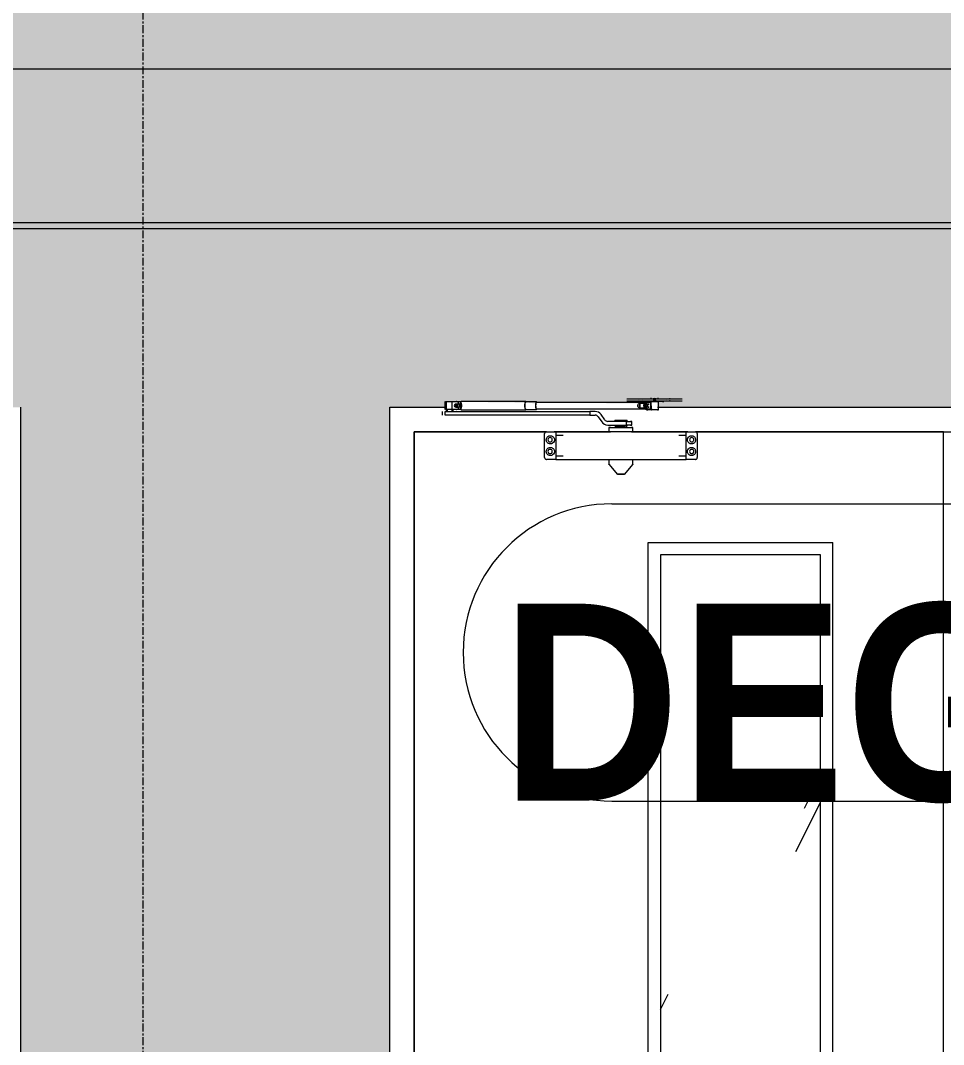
# Model space of a CAD drawing. Header units: millimetres. Extents: x -134153 to 99383, y -5233 to 35400.
# Drawn here: x -80752 to -79252, y 3364 to 5028 of the extents above; entities that cross this region are included whole.
import ezdxf

# ---------------------------------------------------------------- set-up
doc = ezdxf.new("R2010")
doc.units = ezdxf.units.MM
doc.linetypes.add('Grid Line', pattern=[22.225, 12.7, -3.175, 3.175, -3.175])
for name, color, linetype, lineweight in [('A-DOOR', 31, 'Continuous', 9), ('A-DOOR-FRAM', 31, 'Continuous', 9), ('A-DOOR-IDEN', 31, 'Continuous', 9), ('A-WALL', 113, 'Continuous', 9), ('A-WALL-PATT-2', 111, 'Continuous', 5), ('I-WALL', 2, 'Continuous', 9), ('S-GRID-1', 1, 'Grid Line', 9)]:
    doc.layers.add(name, color=color, linetype=linetype, lineweight=lineweight)
doc.styles.add('Arial_B_2', font='arialbd_0.ttf', dxfattribs={"width": 0.9, "height": 320})

# ---------------------------------------------------------------- blocks, each defined once
blk = doc.blocks.new('FD_07 - DIG_01-1800x2200-CỬA ĐI 2 CÁNH 2-2150742-TKCS_MẶT ĐỨNG HƯỚNG BẮC')
at = {"layer": 'A-DOOR'}
h = blk.add_hatch(dxfattribs=at)
h.set_pattern_fill('FP_1', color=256, style=0, pattern_type=2)
h.set_pattern_definition([(63.435, (-79954.8, 1311.3), (-0.002, 1625.6), [567.96, -3067]), (63.435, (-81580.4, 1311.3), (-0.002, 1625.6), [567.96, -3067]), (63.435, (-79176.65, 1625.35), (-0.002, 1625.6), [567.96, -3067]), (63.435, (-80802.25, 1625.35), (-0.002, 1625.6), [567.96, -3067]), (63.435, (-79294.4, 1514.5), (-0.002, 1625.6), [567.96, -3067]), (63.435, (-80920, 1514.5), (-0.002, 1625.6), [567.96, -3067]), (63.435, (-79414.5, 2149.4), (-0.002, 1625.6), [276.06, -3358.9]), (63.435, (-81040.1, 2149.4), (-0.002, 1625.6), [276.06, -3358.9]), (63.435, (-79493, 2051.15), (-0.002, 1625.6), [567.96, -3067]), (63.435, (-81118.6, 2051.15), (-0.002, 1625.6), [567.96, -3067]), (63.435, (-79479.15, 2121.7), (-0.002, 1625.6), [567.96, -3067]), (63.435, (-81104.76, 2121.7), (-0.002, 1625.6), [567.96, -3067]), (63.435, (-80135, 1812.2), (-0.002, 1625.6), [567.96, -3067]), (63.435, (-81760.6, 1812.2), (-0.002, 1625.6), [567.96, -3067]), (63.435, (-80121.15, 1895.35), (-0.002, 1625.6), [567.96, -3067]), (63.435, (-81746.75, 1895.35), (-0.002, 1625.6), [567.96, -3067]), (63.435, (-80117.4, 1955.3), (-0.002, 1625.6), [567.96, -3067]), (63.435, (-81743, 1955.3), (-0.002, 1625.6), [567.96, -3067])])
h.paths.add_polyline_path([(-79452.2, 2400), (-79452.2, 4160), (-79712.2, 4160), (-79712.2, 2400)])
for p, q in [((-79766.7, 4413.5), (-79766.3, 4413.5)), ((-79766.7, 4410.5), (-79766.3, 4410.5)), ((-79766.3, 4413.5), (-79747.1, 4413.5)), ((-79766.3, 4410.5), (-79747.1, 4410.5)), ((-79747.1, 4413.5), (-79746.8, 4413.5)), ((-79747.1, 4410.5), (-79746.8, 4410.5)), ((-79746.7, 4413.5), (-79741.5, 4413.5)), ((-79746.7, 4410.5), (-79741.5, 4410.5)), ((-79741.5, 4413.5), (-79740.4, 4413.5)), ((-79741.5, 4410.5), (-79740.4, 4410.5)), ((-79740.4, 4413.5), (-79723.9, 4413.5)), ((-79740.4, 4410.5), (-79723.9, 4410.5)), ((-79727.7, 4415.3), (-79727.7, 4413.5)), ((-79726.7, 4410.5), (-79726.7, 4409.5)), ((-79721.7, 4413.5), (-79724.2, 4413.5)), ((-79724.2, 4413.5), (-79721.7, 4413.5)), ((-79721.7, 4410.5), (-79724.2, 4410.5)), ((-79724.2, 4410.5), (-79721.7, 4410.5)), ((-79721.7, 4410.5), (-79724.2, 4410.5)), ((-79724.2, 4410.5), (-79721.7, 4410.5)), ((-79723.9, 4413.5), (-79719.6, 4413.5)), ((-79723.9, 4413.5), (-79719.6, 4413.5)), ((-79719.6, 4412.5), (-79723.9, 4412.5)), ((-79723.9, 4410.5), (-79719.6, 4410.5)), ((-79723.9, 4410.5), (-79719.6, 4410.5)), ((-79721.7, 4413.5), (-79723.3, 4413.5)), ((-79723.3, 4413.5), (-79721.7, 4413.5)), ((-79721.7, 4415.3), (-79721.7, 4415.3)), ((-79721.7, 4415.3), (-79721.7, 4415.3)), ((-79721.7, 4413.5), (-79719.2, 4413.5)), ((-79719.2, 4413.5), (-79721.7, 4413.5)), ((-79721.7, 4413.5), (-79720.2, 4413.5)), ((-79720.2, 4413.5), (-79721.7, 4413.5)), ((-79721.7, 4410.5), (-79719.2, 4410.5)), ((-79719.2, 4410.5), (-79721.7, 4410.5)), ((-79721.7, 4410.5), (-79719.2, 4410.5)), ((-79719.2, 4410.5), (-79721.7, 4410.5)), ((-79719.6, 4413.5), (-79703.1, 4413.5)), ((-79719.6, 4410.5), (-79703.1, 4410.5)), ((-79716.7, 4409.5), (-79716.7, 4410.5)), ((-79715.7, 4413.5), (-79715.7, 4415.3)), ((-79703.1, 4413.5), (-79702, 4413.5)), ((-79703.1, 4410.5), (-79702, 4410.5)), ((-79702, 4413.5), (-79696.8, 4413.5)), ((-79702, 4410.5), (-79696.8, 4410.5)), ((-79696.2, 4413.5), (-79697.3, 4413.5)), ((-79697.3, 4413.5), (-79696.2, 4413.5)), ((-79696.2, 4410.5), (-79697.3, 4410.5)), ((-79697.3, 4410.5), (-79696.2, 4410.5)), ((-79696.7, 4413.5), (-79696.4, 4413.5)), ((-79696.7, 4410.5), (-79696.4, 4410.5)), ((-79696.4, 4413.5), (-79677.2, 4413.5)), ((-79696.4, 4410.5), (-79677.2, 4410.5)), ((-79677.2, 4413.5), (-79676.7, 4413.5)), ((-79677.2, 4410.5), (-79676.7, 4410.5)), ((-80062.7, 4409), (-80062.7, 4396)), ((-80061.2, 4409), (-80050.6, 4409)), ((-80050.6, 4396), (-80061.2, 4396)), ((-80060.2, 4409), (-80060.2, 4393)), ((-80059, 4396), (-80059, 4393)), ((-80050.6, 4409), (-80043.5, 4409)), ((-80050.6, 4396), (-80050.6, 4409)), ((-80043.5, 4396), (-80050.6, 4396)), ((-80050.4, 4393), (-80050.4, 4396.2)), ((-80049.2, 4393), (-80049.2, 4396)), ((-80043.5, 4409), (-80042.9, 4409)), ((-80043.5, 4409), (-80036.6, 4409)), ((-80042.9, 4396), (-80043.5, 4396)), ((-80036.6, 4396), (-80043.5, 4396)), ((-80036.6, 4396), (-80036.6, 4409)), ((-80036.6, 4408.6), (-80036.6, 4396.4)), ((-80036.6, 4396.4), (-80036.6, 4408.6)), ((-79931.1, 4409.5), (-80035.7, 4409.5)), ((-80035.7, 4395.5), (-79931.1, 4395.5)), ((-79913.7, 4408.5), (-79931.1, 4408.5)), ((-79931.1, 4396.5), (-79913.7, 4396.5)), ((-79727.3, 4407.5), (-79913.7, 4407.5)), ((-79913.7, 4397.5), (-79727.3, 4397.5)), ((-79745.8, 4406.5), (-79738.9, 4406.5)), ((-79745.8, 4406.5), (-79745.8, 4398.5)), ((-79738.9, 4398.5), (-79745.8, 4398.5)), ((-79738.9, 4406.5), (-79737.7, 4406.5)), ((-79737.7, 4398.5), (-79738.9, 4398.5)), ((-79737.7, 4406.5), (-79733, 4406.5)), ((-79733, 4398.5), (-79737.7, 4398.5)), ((-79736.1, 4406.5), (-79737.3, 4406.5)), ((-79737.3, 4398.5), (-79736.1, 4398.5)), ((-79736.7, 4409.5), (-79734.7, 4409.5)), ((-79734.7, 4409.5), (-79736.7, 4409.5)), ((-79733, 4406.5), (-79736.1, 4406.5)), ((-79736.1, 4398.5), (-79733, 4398.5)), ((-79732.7, 4409.5), (-79734.7, 4409.5)), ((-79732.7, 4409.5), (-79727, 4409.5)), ((-79727, 4395.5), (-79732.7, 4395.5)), ((-79731.3, 4403.9), (-79731.3, 4405.8)), ((-79731.3, 4399.2), (-79731.3, 4401)), ((-79728.2, 4409.5), (-79728.2, 4395.5)), ((-79727.2, 4395.5), (-79726.5, 4395.5)), ((-79727, 4409.5), (-79715.5, 4409.5)), ((-79727, 4395.5), (-79727, 4409.5)), ((-79715.5, 4395.5), (-79727, 4395.5)), ((-79726.5, 4395.5), (-79726.5, 4402.4)), ((-79708.7, 4409.5), (-79717, 4409.5)), ((-79716.9, 4395.5), (-79715.2, 4395.5)), ((-79716.8, 4409.5), (-79716.7, 4409.5)), ((-79715.5, 4409.5), (-79716.5, 4409.5)), ((-79715.2, 4395.5), (-79715.5, 4395.5)), ((-79715.2, 4395.5), (-79715.2, 4409.5)), ((-79708.7, 4409.5), (-79706.7, 4409.5)), ((-79706.7, 4409.5), (-79708.7, 4409.5)), ((-80066.7, 4393), (-80066.7, 4387)), ((-80062.2, 4393), (-80062.2, 4393)), ((-80062.2, 4393), (-79826.7, 4393)), ((-80062.2, 4387), (-80062.2, 4393)), ((-79826.7, 4387), (-80062.2, 4387)), ((-80062.2, 4387), (-80062.2, 4387)), ((-79818.3, 4393), (-79826.7, 4393)), ((-79826.7, 4393), (-79826.7, 4387)), ((-79826.7, 4387), (-79818.3, 4387)), ((-79818.3, 4393), (-79818.3, 4393)), ((-79813.4, 4384.4), (-79807.6, 4376.1)), ((-79802.7, 4379.6), (-79808.5, 4387.9)), ((-79767.4, 4377), (-79797.8, 4377)), ((-79786.4, 4379), (-79783.7, 4379)), ((-79786.4, 4379), (-79786.4, 4377)), ((-79783.7, 4379), (-79773.7, 4379)), ((-79783.7, 4377), (-79783.7, 4379)), ((-79773.7, 4379), (-79766.3, 4379)), ((-79773.7, 4377), (-79773.7, 4379)), ((-79767.4, 4371), (-79767.4, 4377)), ((-79767.4, 4377), (-79758.9, 4377)), ((-79766.3, 4377), (-79766.3, 4379)), ((-79758.9, 4377), (-79761.1, 4377)), ((-79758.9, 4371), (-79758.9, 4377)), ((-79797.8, 4371), (-79767.4, 4371)), ((-79795.9, 4367), (-79795.9, 4360)), ((-79795.3, 4367), (-79795.9, 4367)), ((-79795.9, 4367), (-79757.5, 4367)), ((-79793.3, 4367), (-79795.3, 4367)), ((-79786.4, 4371), (-79786.4, 4369)), ((-79785.1, 4369), (-79786.4, 4369)), ((-79785.4, 4369), (-79785.4, 4367)), ((-79785.1, 4369), (-79785.4, 4369)), ((-79785.4, 4369), (-79785.1, 4369)), ((-79778.7, 4369), (-79785.1, 4369)), ((-79785.1, 4369), (-79782.7, 4369)), ((-79783.7, 4369), (-79785.1, 4369)), ((-79783.7, 4369), (-79783.7, 4371)), ((-79778.7, 4369), (-79783.7, 4369)), ((-79782.7, 4369), (-79774, 4369)), ((-79770, 4369), (-79778.7, 4369)), ((-79773.7, 4369), (-79778.7, 4369)), ((-79774, 4369), (-79770, 4369)), ((-79773.7, 4369), (-79773.7, 4371)), ((-79770, 4369), (-79773.7, 4369)), ((-79766.3, 4369), (-79770, 4369)), ((-79767.7, 4369), (-79768.6, 4369)), ((-79768.6, 4369), (-79767.7, 4369)), ((-79767.7, 4369), (-79767.4, 4369)), ((-79767.4, 4369), (-79767.7, 4369)), ((-79758.9, 4371), (-79767.4, 4371)), ((-79767.4, 4367), (-79767.4, 4369)), ((-79766.3, 4369), (-79766.3, 4371)), ((-79761.1, 4371), (-79758.9, 4371)), ((-79756.8, 4367), (-79759.4, 4367)), ((-79757.5, 4367), (-79756.8, 4367)), ((-79756.8, 4360), (-79756.8, 4367)), ((-80112.2, 4360), (-80112.2, 2200)), ((-79897.4, 4360), (-80112.2, 4360)), ((-79900.4, 4318), (-79900.4, 4357)), ((-79897.4, 4360), (-79885.1, 4360)), ((-79793.3, 4360), (-79885.1, 4360)), ((-79885.1, 4360), (-79883.2, 4360)), ((-79882.7, 4360), (-79882.4, 4360)), ((-79670.4, 4360), (-79882.4, 4360)), ((-79882.4, 4360), (-79882.4, 4359.7)), ((-79882.4, 4359.7), (-79882.4, 4351.1)), ((-79870.4, 4354), (-79882.4, 4354)), ((-79882.4, 4351.1), (-79882.4, 4349.3)), ((-79882.4, 4349.3), (-79882.4, 4325.7)), ((-79757.5, 4360), (-79795.9, 4360)), ((-79795.9, 4360), (-79795.3, 4360)), ((-79795.3, 4360), (-79793.3, 4360)), ((-79667.6, 4360), (-79759.4, 4360)), ((-79759.4, 4360), (-79756.8, 4360)), ((-79756.8, 4360), (-79757.5, 4360)), ((-79670.4, 4354), (-79682.4, 4354)), ((-79670.4, 4360), (-79670, 4360)), ((-79670.4, 4359.7), (-79670.4, 4360)), ((-79670.4, 4351.1), (-79670.4, 4359.7)), ((-79670.4, 4349.3), (-79670.4, 4351.1)), ((-79670.4, 4325.7), (-79670.4, 4349.3)), ((-79669.6, 4360), (-79667.6, 4360)), ((-79667.6, 4360), (-79655.4, 4360)), ((-79252.2, 4360), (-79655.4, 4360)), ((-79652.4, 4357), (-79652.4, 4318)), ((-79252.2, 2200), (-79252.2, 4360)), ((-79885.1, 4315), (-79897.4, 4315)), ((-79883.2, 4315), (-79885.1, 4315)), ((-79882.4, 4315), (-79882.7, 4315)), ((-79882.4, 4325.7), (-79882.4, 4323.9)), ((-79882.4, 4323.9), (-79882.4, 4315.3)), ((-79882.4, 4321), (-79870.4, 4321)), ((-79882.4, 4315.3), (-79882.4, 4315)), ((-79882.4, 4315), (-79670.4, 4315)), ((-79795.9, 4315), (-79795.9, 4307.4)), ((-79795.2, 4315), (-79776.4, 4315)), ((-79776.4, 4315), (-79757.5, 4315)), ((-79756.9, 4307.4), (-79756.9, 4315)), ((-79682.4, 4321), (-79670.4, 4321)), ((-79670.4, 4323.9), (-79670.4, 4325.7)), ((-79670.4, 4315.3), (-79670.4, 4323.9)), ((-79670.4, 4315), (-79670.4, 4315.3)), ((-79670, 4315), (-79670.4, 4315)), ((-79667.6, 4315), (-79669.6, 4315)), ((-79655.4, 4315), (-79667.6, 4315)), ((-79795.6, 4306.7), (-79782.6, 4291.3)), ((-79770.1, 4291.3), (-79757.1, 4306.7)), ((-79776.4, 4291), (-79776.4, 4291)), ((-79776.4, 4291), (-79776.4, 4291)), ((-79732.2, 2380), (-79732.2, 4180)), ((-79732.2, 4180), (-79432.2, 4180)), ((-79432.2, 2380), (-79432.2, 4180)), ((-79712.2, 4160), (-79712.2, 2400)), ((-79452.2, 4160), (-79712.2, 4160)), ((-79452.2, 2400), (-79452.2, 4160))]:
    blk.add_line(p, q, dxfattribs=at)
at = {"layer": 'A-DOOR', "flags": 128}
for points in [[(-79749.1, 4402.5), (-79749, 4403.3), (-79748.7, 4404), (-79748.2, 4404.7), (-79747.6, 4405.4), (-79746.8, 4406), (-79745.8, 4406.5)], [(-79745.8, 4398.5), (-79746.8, 4399), (-79747.6, 4399.6), (-79748.2, 4400.3), (-79748.7, 4401), (-79749, 4401.7), (-79749.1, 4402.5)], [(-79745.9, 4404.7), (-79746.2, 4404), (-79746.4, 4403.3), (-79746.5, 4402.5)], [(-79746.5, 4402.5), (-79746.4, 4401.7), (-79746.2, 4401), (-79745.9, 4400.3)], [(-79897.4, 4360), (-79898, 4359.9), (-79898.7, 4359.7), (-79899.2, 4359.3), (-79899.7, 4358.9), (-79900.1, 4358.3), (-79900.3, 4357.7), (-79900.4, 4357)], [(-79652.4, 4357), (-79652.4, 4357.7), (-79652.7, 4358.3), (-79653, 4358.9), (-79653.5, 4359.3), (-79654.1, 4359.7), (-79654.7, 4359.9), (-79655.4, 4360)], [(-79900.4, 4318), (-79900.3, 4317.3), (-79900.1, 4316.7), (-79899.7, 4316.1), (-79899.2, 4315.7), (-79898.7, 4315.3), (-79898, 4315.1), (-79897.4, 4315)], [(-79655.4, 4315), (-79654.7, 4315.1), (-79654.1, 4315.3), (-79653.5, 4315.7), (-79653, 4316.1), (-79652.7, 4316.7), (-79652.4, 4317.3), (-79652.4, 4318)], [(-79795.6, 4306.7), (-79795.6, 4306.7), (-79795.7, 4306.8), (-79795.7, 4306.8), (-79795.7, 4306.8), (-79795.7, 4306.9), (-79795.8, 4306.9), (-79795.8, 4307), (-79795.8, 4307), (-79795.8, 4307), (-79795.8, 4307.1), (-79795.8, 4307.1), (-79795.8, 4307.2), (-79795.9, 4307.2), (-79795.9, 4307.3), (-79795.9, 4307.3), (-79795.9, 4307.3), (-79795.9, 4307.4), (-79795.9, 4307.4)], [(-79756.9, 4307.4), (-79756.9, 4307.4), (-79756.9, 4307.3), (-79756.9, 4307.3), (-79756.9, 4307.2), (-79756.9, 4307.2), (-79756.9, 4307.1), (-79756.9, 4307.1), (-79756.9, 4307.1), (-79756.9, 4307), (-79757, 4307), (-79757, 4306.9), (-79757, 4306.9), (-79757, 4306.9), (-79757, 4306.8), (-79757.1, 4306.8), (-79757.1, 4306.7), (-79757.1, 4306.7), (-79757.1, 4306.7)], [(-79781.9, 4291), (-79782, 4291), (-79782, 4291), (-79782.1, 4291), (-79782.1, 4291), (-79782.1, 4291), (-79782.2, 4291), (-79782.2, 4291), (-79782.2, 4291), (-79782.3, 4291.1), (-79782.3, 4291.1), (-79782.3, 4291.1), (-79782.4, 4291.1), (-79782.4, 4291.1), (-79782.4, 4291.1), (-79782.5, 4291.2), (-79782.5, 4291.2), (-79782.5, 4291.2), (-79782.5, 4291.2), (-79782.6, 4291.3), (-79782.6, 4291.3), (-79782.6, 4291.3), (-79782.6, 4291.3)], [(-79776.4, 4291), (-79776.6, 4291), (-79776.8, 4291), (-79777, 4291), (-79777.3, 4291), (-79777.5, 4291), (-79777.7, 4291), (-79777.9, 4291), (-79778.1, 4291), (-79778.3, 4291), (-79778.5, 4291), (-79778.7, 4291), (-79778.9, 4291), (-79779.1, 4291), (-79779.3, 4291), (-79779.5, 4291), (-79779.7, 4291), (-79779.9, 4291), (-79780, 4291), (-79780.2, 4291), (-79780.4, 4291), (-79780.5, 4291), (-79780.7, 4291), (-79780.8, 4291), (-79780.9, 4291), (-79781.1, 4291), (-79781.2, 4291), (-79781.3, 4291), (-79781.4, 4291), (-79781.5, 4291), (-79781.6, 4291), (-79781.6, 4291), (-79781.7, 4291), (-79781.8, 4291), (-79781.8, 4291), (-79781.9, 4291), (-79781.9, 4291), (-79781.9, 4291), (-79781.9, 4291), (-79781.9, 4291)], [(-79781.9, 4291), (-79781.9, 4291), (-79781.9, 4291), (-79781.9, 4291), (-79781.9, 4291), (-79781.8, 4291), (-79781.8, 4291), (-79781.7, 4291), (-79781.7, 4291), (-79781.6, 4291), (-79781.5, 4291), (-79781.4, 4291), (-79781.3, 4291), (-79781.2, 4291), (-79781.1, 4291), (-79781, 4291), (-79780.8, 4291), (-79780.7, 4291), (-79780.6, 4291), (-79780.4, 4291), (-79780.3, 4291), (-79780.1, 4291), (-79779.9, 4291), (-79779.7, 4291), (-79779.6, 4291), (-79779.4, 4291), (-79779.2, 4291), (-79779, 4291), (-79778.8, 4291), (-79778.6, 4291), (-79778.4, 4291), (-79778.2, 4291), (-79778, 4291), (-79777.8, 4291), (-79777.5, 4291), (-79777.3, 4291), (-79777.1, 4291), (-79776.9, 4291), (-79776.7, 4291), (-79776.4, 4291), (-79776.4, 4291)], [(-79776.4, 4291), (-79776.1, 4291), (-79775.9, 4291), (-79775.7, 4291), (-79775.5, 4291), (-79775.3, 4291), (-79775, 4291), (-79774.8, 4291), (-79774.6, 4291), (-79774.4, 4291), (-79774.2, 4291), (-79774, 4291), (-79773.8, 4291), (-79773.6, 4291), (-79773.4, 4291), (-79773.2, 4291), (-79773, 4291), (-79772.9, 4291), (-79772.7, 4291), (-79772.5, 4291), (-79772.4, 4291), (-79772.2, 4291), (-79772.1, 4291), (-79771.9, 4291), (-79771.8, 4291), (-79771.7, 4291), (-79771.6, 4291), (-79771.5, 4291), (-79771.4, 4291), (-79771.3, 4291), (-79771.2, 4291), (-79771.1, 4291), (-79771, 4291), (-79771, 4291), (-79770.9, 4291), (-79770.9, 4291), (-79770.8, 4291), (-79770.8, 4291), (-79770.8, 4291), (-79770.8, 4291)], [(-79770.8, 4291), (-79770.8, 4291), (-79770.8, 4291), (-79770.8, 4291), (-79770.9, 4291), (-79770.9, 4291), (-79771, 4291), (-79771, 4291), (-79771.1, 4291), (-79771.2, 4291), (-79771.2, 4291), (-79771.3, 4291), (-79771.4, 4291), (-79771.5, 4291), (-79771.6, 4291), (-79771.8, 4291), (-79771.9, 4291), (-79772, 4291), (-79772.2, 4291), (-79772.3, 4291), (-79772.5, 4291), (-79772.7, 4291), (-79772.8, 4291), (-79773, 4291), (-79773.2, 4291), (-79773.4, 4291), (-79773.5, 4291), (-79773.7, 4291), (-79773.9, 4291), (-79774.1, 4291), (-79774.4, 4291), (-79774.6, 4291), (-79774.8, 4291), (-79775, 4291), (-79775.2, 4291), (-79775.4, 4291), (-79775.6, 4291), (-79775.9, 4291), (-79776.1, 4291), (-79776.3, 4291), (-79776.4, 4291)], [(-79770.1, 4291.3), (-79770.1, 4291.3), (-79770.1, 4291.3), (-79770.2, 4291.2), (-79770.2, 4291.2), (-79770.2, 4291.2), (-79770.3, 4291.2), (-79770.3, 4291.2), (-79770.3, 4291.1), (-79770.4, 4291.1), (-79770.4, 4291.1), (-79770.4, 4291.1), (-79770.4, 4291.1), (-79770.5, 4291.1), (-79770.5, 4291), (-79770.6, 4291), (-79770.6, 4291), (-79770.6, 4291), (-79770.7, 4291), (-79770.7, 4291), (-79770.7, 4291), (-79770.8, 4291), (-79770.8, 4291)]]:
    blk.add_lwpolyline(points, dxfattribs=at)
at = {"layer": 'A-DOOR'}
for centre, start, end in [((-79891.4, 4347), 0, 180), ((-79891.4, 4347), 180, 0), ((-79661.4, 4347), 0, 180), ((-79661.4, 4347), 180, 0), ((-79891.4, 4328), 0, 180), ((-79891.4, 4328), 180, 0), ((-79661.4, 4328), 0, 180), ((-79661.4, 4328), 180, 0)]:
    blk.add_arc(centre, 3.5, start, end, dxfattribs=at)
for centre, major_axis, ratio, start_param, end_param in [((-80044.7, 4402.5), (0, 2.5), 0.965835, 4.712389, 7.853982), ((-80044.7, 4402.5), (0, 2.5), 0.965835, 1.570796, 4.712389), ((-80044.2, 4402.5), (0, 2.5), 0.965835, 0.523599, 1.570796), ((-80044.2, 4402.5), (0, 2.5), 0.965835, 1.570796, 2.617994), ((-80044.1, 4402.5), (0, 2.5), 0.965835, 0.523599, 1.570796), ((-80044.1, 4402.5), (0, 2.5), 0.965835, 1.570796, 2.617994), ((-80042.3, 4402.5), (0, 2.5), 0.965835, 5.497787, 7.853982), ((-80042.4, 4402.5), (0, 2.5), 0.965835, 5.497787, 7.853982), ((-80044.2, 4402.5), (0, 2.5), 0.965835, 4.712389, 6.544985), ((-80044.1, 4402.5), (0, 2.5), 0.965835, 4.712389, 6.544985), ((-80042.3, 4402.5), (0, 2.5), 0.965835, 1.570796, 3.926991), ((-80044.2, 4402.5), (0, 2.5), 0.965835, 2.879793, 4.712389), ((-80042.4, 4402.5), (0, 2.5), 0.965835, 1.570796, 3.926991), ((-80044.1, 4402.5), (0, 2.5), 0.965835, 2.879793, 4.712389), ((-80041.8, 4402.5), (0, 2.5), 0.965835, 0.523599, 1.570796), ((-80041.8, 4402.5), (0, 2.5), 0.965835, 1.570796, 2.617994), ((-80045.3, 4402.5), (0, 6.79), 0.965835, 4.712389, 5.992125), ((-80045.3, 4402.5), (0, 6.79), 0.965835, 3.432653, 4.712389), ((-80044.8, 4402.5), (0, 6.79), 0.965835, 4.712389, 5.992125), ((-80044.8, 4402.5), (0, 6.79), 0.965835, 3.432653, 4.712389), ((-80041.8, 4402.5), (0, 2.5), 0.965835, 5.759587, 6.544985), ((-80041.8, 4402.5), (0, 2.5), 0.965835, 2.879793, 3.665191), ((-80035.7, 4402.5), (0, 7), 0.259156, 0, 0.50718), ((-80035.7, 4402.5), (0, 7), 0.259156, 2.634413, 3.141593), ((-79931.1, 4402.5), (0, 7), 0.259156, 5.497787, 7.853982), ((-79931.1, 4402.5), (0, 7), 0.259156, 1.570796, 3.926991), ((-79931.1, 4402.5), (0, 6), 0.259156, 5.759587, 7.853982), ((-79931.1, 4402.5), (0, 6), 0.259156, 1.570796, 3.665191), ((-79913.7, 4402.5), (0, 6), 0.259156, 5.759587, 7.853982), ((-79913.7, 4402.5), (0, 6), 0.259156, 1.570796, 3.665191), ((-79913.7, 4402.5), (0, 5), 0.259156, 0, 1.570796), ((-79913.7, 4402.5), (0, 5), 0.259156, 1.570796, 3.141593), ((-79732.7, 4402.5), (0, 7), 0.965835, 0, 1.570796), ((-79732.7, 4402.5), (0, 7), 0.965835, 1.570796, 3.141593), ((-79732.1, 4402.5), (0, 7), 0.965835, 0.261799, 1.570796), ((-79732.1, 4402.5), (0, 7), 0.965835, 1.570796, 2.879793), ((-79734.9, 4402.5), (0, 2.5), 0.965835, 4.712389, 7.853982), ((-79734.9, 4402.5), (0, 2.5), 0.965835, 1.570796, 4.712389), ((-79730.6, 4402.5), (0, 7), 0.965835, 0.523599, 1.308997), ((-79730.6, 4402.5), (0, 7), 0.965835, 1.832596, 2.617994), ((-79730, 4402.5), (0, 7), 0.965835, 0.523599, 1.570796), ((-79734.3, 4402.5), (0, 2.5), 0.965835, 5.759587, 7.853982), ((-79734.3, 4402.5), (0, 2.5), 0.965835, 5.759587, 7.853982), ((-79730, 4402.5), (0, 7), 0.965835, 1.570796, 2.617994), ((-79734.3, 4402.5), (0, 2.5), 0.965835, 1.570796, 3.665191), ((-79734.3, 4402.5), (0, 2.5), 0.965835, 1.570796, 3.665191), ((-79732.8, 4402.5), (0, 2.5), 0.965835, 0.261799, 1.570796), ((-79732.8, 4402.5), (0, 2.5), 0.965835, 0.261799, 1.570796), ((-79732.8, 4402.5), (0, 2.5), 0.965835, 1.570796, 2.879793), ((-79732.8, 4402.5), (0, 2.5), 0.965835, 1.570796, 2.879793), ((-79732.3, 4402.5), (0, 2.5), 0.965835, 0.523599, 1.570796), ((-79732.3, 4402.5), (0, 2.5), 0.965835, 1.570796, 2.617994), ((-79734.3, 4402.5), (0, 2.5), 0.965835, 5.235988, 5.497787), ((-79734.3, 4402.5), (0, 2.5), 0.965835, 5.235988, 5.497787), ((-79734.3, 4402.5), (0, 2.5), 0.965835, 3.926991, 4.18879), ((-79734.3, 4402.5), (0, 2.5), 0.965835, 3.926991, 4.18879), ((-79732.8, 4402.5), (0, 2.5), 0.965835, 5.759587, 6.021386), ((-79732.8, 4402.5), (0, 2.5), 0.965835, 5.759587, 6.021386), ((-79732.8, 4402.5), (0, 2.5), 0.965835, 3.403392, 3.665191), ((-79732.8, 4402.5), (0, 2.5), 0.965835, 3.403392, 3.665191), ((-79730.5, 4402.5), (0, 5), 0.259156, 1.110588, 1.340692), ((-79730.5, 4402.5), (0, 5), 0.259156, 1.8009, 2.031004), ((-79732.3, 4402.5), (0, 2.5), 0.965835, 5.759587, 6.021386), ((-79732.3, 4402.5), (0, 2.5), 0.965835, 3.403392, 3.665191), ((-79727.3, 4402.5), (0, 5), 0.259156, 3.403392, 3.926991), ((-79818.3, 4381), (0, 12), 1, 5.323254, 6.283185), ((-79818.3, 4381), (0, 6), 1, 5.323254, 6.283185), ((-79797.8, 4383), (0, 6), 1, 2.181662, 3.141593), ((-79797.8, 4383), (0, 12), 1, 2.181662, 3.141593)]:
    blk.add_ellipse(centre, major_axis=major_axis, ratio=ratio, start_param=start_param, end_param=end_param, dxfattribs=at)
for points, knots in [([(-80036.6, 4408.6), (-80036.6, 4408.5), (-80036.6, 4408.2), (-80036.6, 4407.8), (-80036.5, 4407.5), (-80036.4, 4407.3), (-80036.4, 4407), (-80036.3, 4406.8), (-80036.3, 4406.7), (-80036.2, 4406.5), (-80036.2, 4406.3), (-80036.1, 4406.1), (-80036, 4405.8), (-80036, 4405.6), (-80035.9, 4405.4), (-80035.9, 4405.3), (-80035.8, 4405), (-80035.8, 4404.8), (-80035.7, 4404.4), (-80035.6, 4404), (-80035.6, 4403.7), (-80035.6, 4403.2), (-80035.5, 4402.8), (-80035.5, 4402.5)], [0, 0, 0, 0, 0.1, 0.2, 0.25, 0.3, 0.35, 0.375, 0.4, 0.425, 0.45, 0.5, 0.55, 0.575, 0.6, 0.625, 0.65, 0.7, 0.75, 0.8, 0.85, 0.9, 1, 1, 1, 1]), ([(-80035.5, 4402.5), (-80035.5, 4402.2), (-80035.6, 4401.8), (-80035.6, 4401.3), (-80035.6, 4401), (-80035.7, 4400.6), (-80035.8, 4400.2), (-80035.8, 4400), (-80035.9, 4399.7), (-80035.9, 4399.6), (-80036, 4399.4), (-80036, 4399.2), (-80036.1, 4398.9), (-80036.2, 4398.7), (-80036.2, 4398.5), (-80036.3, 4398.3), (-80036.3, 4398.2), (-80036.4, 4398), (-80036.4, 4397.7), (-80036.5, 4397.5), (-80036.6, 4397.2), (-80036.6, 4396.8), (-80036.6, 4396.5), (-80036.6, 4396.4)], [0, 0, 0, 0, 0.1, 0.15, 0.2, 0.25, 0.3, 0.35, 0.375, 0.4, 0.425, 0.45, 0.5, 0.55, 0.575, 0.6, 0.625, 0.65, 0.7, 0.75, 0.8, 0.9, 1, 1, 1, 1]), ([(-79897.7, 4347), (-79897.7, 4348.2), (-79897.2, 4350), (-79895.7, 4351.9), (-79894.3, 4352.9), (-79892.6, 4353.5), (-79890.8, 4353.7), (-79889, 4353.4), (-79887.4, 4352.6), (-79886, 4351.4), (-79885.4, 4350.4), (-79885.1, 4349.9)], [0, 0, 0, 0, 0.2, 0.3, 0.4, 0.5, 0.6, 0.7, 0.8, 0.9, 1, 1, 1, 1]), ([(-79885.1, 4344.1), (-79885.6, 4343), (-79886.8, 4341.7), (-79889, 4340.6), (-79890.8, 4340.3), (-79892.6, 4340.5), (-79894.3, 4341.1), (-79895.7, 4342.1), (-79896.9, 4343.5), (-79897.6, 4345.2), (-79897.7, 4346.4), (-79897.7, 4347)], [0, 0, 0, 0, 0.2, 0.3, 0.4, 0.5, 0.6, 0.7, 0.8, 0.9, 1, 1, 1, 1]), ([(-79667.6, 4349.9), (-79667.1, 4351), (-79665.9, 4352.3), (-79663.7, 4353.4), (-79662, 4353.7), (-79660.2, 4353.5), (-79658.5, 4352.9), (-79657, 4351.9), (-79655.9, 4350.5), (-79655.2, 4348.8), (-79655, 4347.6), (-79655, 4347)], [0, 0, 0, 0, 0.2, 0.3, 0.4, 0.5, 0.6, 0.7, 0.8, 0.9, 1, 1, 1, 1]), ([(-79655, 4347), (-79655, 4345.8), (-79655.5, 4344), (-79657, 4342.1), (-79658.5, 4341.1), (-79660.2, 4340.5), (-79662, 4340.3), (-79663.7, 4340.6), (-79665.3, 4341.4), (-79666.7, 4342.6), (-79667.4, 4343.6), (-79667.6, 4344.1)], [0, 0, 0, 0, 0.2, 0.3, 0.4, 0.5, 0.6, 0.7, 0.8, 0.9, 1, 1, 1, 1]), ([(-79897.7, 4328), (-79897.7, 4329.2), (-79897.2, 4331), (-79895.7, 4332.9), (-79894.3, 4333.9), (-79892.6, 4334.5), (-79890.8, 4334.7), (-79889, 4334.4), (-79887.4, 4333.6), (-79886, 4332.4), (-79885.4, 4331.4), (-79885.1, 4330.9)], [0, 0, 0, 0, 0.2, 0.3, 0.4, 0.5, 0.6, 0.7, 0.8, 0.9, 1, 1, 1, 1]), ([(-79885.1, 4325.1), (-79885.6, 4324), (-79886.8, 4322.7), (-79889, 4321.6), (-79890.8, 4321.3), (-79892.6, 4321.5), (-79894.3, 4322.1), (-79895.7, 4323.1), (-79896.9, 4324.5), (-79897.6, 4326.2), (-79897.7, 4327.4), (-79897.7, 4328)], [0, 0, 0, 0, 0.2, 0.3, 0.4, 0.5, 0.6, 0.7, 0.8, 0.9, 1, 1, 1, 1]), ([(-79667.6, 4330.9), (-79667.1, 4332), (-79665.9, 4333.3), (-79663.7, 4334.4), (-79662, 4334.7), (-79660.2, 4334.5), (-79658.5, 4333.9), (-79657, 4332.9), (-79655.9, 4331.5), (-79655.2, 4329.8), (-79655, 4328.6), (-79655, 4328)], [0, 0, 0, 0, 0.2, 0.3, 0.4, 0.5, 0.6, 0.7, 0.8, 0.9, 1, 1, 1, 1]), ([(-79655, 4328), (-79655, 4326.8), (-79655.5, 4325), (-79657, 4323.1), (-79658.5, 4322.1), (-79660.2, 4321.5), (-79662, 4321.3), (-79663.7, 4321.6), (-79665.3, 4322.4), (-79666.7, 4323.6), (-79667.4, 4324.6), (-79667.6, 4325.1)], [0, 0, 0, 0, 0.2, 0.3, 0.4, 0.5, 0.6, 0.7, 0.8, 0.9, 1, 1, 1, 1])]:
    blk.add_open_spline(points, degree=3, knots=knots, dxfattribs=at)
for points in [[(-79885.1, 4349.9), (-79884.9, 4349.4), (-79884.5, 4348.5), (-79884.4, 4347.5), (-79884.4, 4347)], [(-79884.4, 4347), (-79884.4, 4346.5), (-79884.5, 4345.5), (-79884.9, 4344.6), (-79885.1, 4344.1)], [(-79668.3, 4347), (-79668.3, 4347.5), (-79668.2, 4348.5), (-79667.9, 4349.4), (-79667.6, 4349.9)], [(-79667.6, 4344.1), (-79667.9, 4344.6), (-79668.2, 4345.5), (-79668.3, 4346.5), (-79668.3, 4347)], [(-79885.1, 4330.9), (-79884.9, 4330.4), (-79884.5, 4329.5), (-79884.4, 4328.5), (-79884.4, 4328)], [(-79884.4, 4328), (-79884.4, 4327.5), (-79884.5, 4326.5), (-79884.9, 4325.6), (-79885.1, 4325.1)], [(-79668.3, 4328), (-79668.3, 4328.5), (-79668.2, 4329.5), (-79667.9, 4330.4), (-79667.6, 4330.9)], [(-79667.6, 4325.1), (-79667.9, 4325.6), (-79668.2, 4326.5), (-79668.3, 4327.5), (-79668.3, 4328)]]:
    blk.add_open_spline(points, degree=3, dxfattribs=at)
at = {"layer": 'A-DOOR-FRAM'}
for p, q in [((-80112.2, 2200), (-80112.2, 4360)), ((-80112.2, 4360), (-79897.4, 4360)), ((-79885.1, 4360), (-79793.3, 4360)), ((-79759.4, 4360), (-79667.6, 4360)), ((-79655.4, 4360), (-78848.9, 4360))]:
    blk.add_line(p, q, dxfattribs=at)
blk = doc.blocks.new('STN_Door Tag - STN_Door Tag-1788670-TKCS_MẶT ĐỨNG HƯỚNG BẮC')
at = {"layer": 'A-DOOR-IDEN'}
for p, q in [((-102166.7, 10689.1), (-101078.6, 10689.1)), ((-102166.7, 10206.1), (-101078.6, 10206.1))]:
    blk.add_line(p, q, dxfattribs=at)
for centre, start, end in [((-102166.7, 10447.6), 90, 270), ((-101078.6, 10447.6), 270, 90)]:
    blk.add_arc(centre, 241.5, start, end, dxfattribs=at)

msp = doc.modelspace()

# ---------------------------------------------------------------- hatches: boundary and pattern name
at = {"layer": 'A-WALL-PATT-2'}
for points in [[(-79796.4, 4950), (-77177.6, 4950), (-77177.6, 5800), (-83737.6, 5800), (-83737.6, 4950), (-80589.7, 4950)], [(-78209.8, 4690), (-77541.6, 4690), (-77541.6, 4700), (-83371.6, 4699.5), (-83371.6, 4690), (-78606.5, 4690)]]:
    msp.add_hatch(color=256, dxfattribs=at).paths.add_polyline_path(points)
h = msp.add_hatch(color=256, dxfattribs=at)
h.paths.add_polyline_path([(-83327.2, 2200), (-82552.2, 2200), (-82552.2, 3290), (-83367.6, 3290), (-83367.6, 3100), (-83327.2, 3100), (-83327.2, 2652.9)])
h.paths.add_polyline_path([(-77578, 2200), (-77578, 3100), (-77538, 3100), (-77538, 3290), (-78352.2, 3290), (-78352.2, 2200), (-78209.8, 2200)])
h.paths.add_polyline_path([(-80589.7, 2200), (-80152.2, 2200), (-80152.2, 3290), (-80752.2, 3290), (-80752.2, 2200)])
h.paths.add_polyline_path([(-82145.8, 4406.5), (-82149, 4403.3), (-82147.6, 4400), (-82145.8, 4401.7), (-82145.8, 4406)])
h.paths.add_polyline_path([(-80867.7, 4409), (-80862.6, 4402.5), (-80862.6, 4400), (-80858.5, 4401), (-80858.5, 4404), (-80859.5, 4405.3), (-80861.3, 4405.6), (-80867, 4408.6)])
h.paths.add_polyline_path([(-79745.8, 4406.5), (-79749, 4403.3), (-79747.6, 4400), (-79745.8, 4401.7), (-79745.8, 4406)])
h.paths.add_polyline_path([(-78467.7, 4409), (-78463.6, 4401.2), (-78462.6, 4400), (-78458.7, 4401.2), (-78458.5, 4404.1), (-78459.5, 4405.3), (-78461.3, 4405.6), (-78467, 4408.6)])
h.paths.add_polyline_path([(-83367.6, 3300), (-82552.2, 3300), (-82552.2, 4400), (-82461.3, 4401), (-82459.5, 4409), (-82332.4, 4407.4), (-82331.9, 4407.7), (-82315, 4406), (-82313.7, 4407.5), (-82138.6, 4406), (-82137.5, 4401.2), (-82136.8, 4400), (-82131.9, 4401.7), (-82132.5, 4402.5), (-82133.2, 4404.3), (-82133.2, 4409.5), (-82140.4, 4410.5), (-82140.4, 4413.5), (-82103.1, 4413.5), (-82103.1, 4410.5), (-82117, 4409.5), (-82116.8, 4400), (-81187.4, 4400), (-81187.5, 4409.5), (-81201.2, 4410.5), (-81201.2, 4413.5), (-81164, 4413.5), (-81164, 4410.5), (-81171.6, 4409.5), (-81173.1, 4406), (-81171.8, 4402.5), (-81171.1, 4400.7), (-81171.1, 4400), (-81167.1, 4401.7), (-81167.5, 4402.5), (-81165.4, 4406.5), (-80989.4, 4404.7), (-80989.1, 4407.7), (-80972.1, 4406.7), (-80971.4, 4409.5), (-80843, 4407.8), (-80843, 4400), (-80752.2, 4400), (-80752.2, 3300), (-80152.2, 3300), (-80152.2, 4400), (-80061.3, 4401), (-80059.5, 4409), (-79932.4, 4407.4), (-79931.9, 4407.7), (-79915, 4406), (-79913.7, 4407.5), (-79738.6, 4406), (-79737.5, 4401.2), (-79736.8, 4400), (-79731.9, 4401.7), (-79732.5, 4402.5), (-79733.2, 4404.3), (-79733.2, 4409.5), (-79740.4, 4410.5), (-79740.4, 4413.5), (-79703.1, 4413.5), (-79703.1, 4410.5), (-79717, 4409.5), (-79716.8, 4400), (-78787.4, 4401.7), (-78787.5, 4409.5), (-78801.2, 4410.5), (-78801.2, 4413.5), (-78764, 4413.5), (-78764, 4410.5), (-78771.6, 4409.5), (-78773.1, 4406), (-78771.8, 4402.5), (-78771.1, 4400.7), (-78771.1, 4400), (-78767.1, 4401.7), (-78767.5, 4402.5), (-78765.4, 4406.5), (-78589.4, 4404.7), (-78589.1, 4407.7), (-78572.1, 4406.7), (-78571.6, 4409.5), (-78443, 4407.8), (-78443, 4400), (-78352.2, 4400), (-78352.2, 3300), (-77538, 3300.5), (-77538, 4690), (-83367.6, 4690), (-83367.6, 4308.9)])
h.paths.add_polyline_path([(-82444.8, 4400), (-82440.5, 4401), (-82441.7, 4402.5), (-82439, 4407.8), (-82445.8, 4404), (-82445.8, 4401), (-82445.7, 4400)])
h.paths.add_polyline_path([(-82126.5, 4400), (-82126.5, 4401.7), (-82126.5, 4400.3)])
h.paths.add_polyline_path([(-81178, 4400), (-81177.8, 4401.7), (-81177.9, 4400.3)])
h.paths.add_polyline_path([(-81158.5, 4400), (-81155.3, 4401.7), (-81156.7, 4405.4), (-81158.5, 4406), (-81158.5, 4400.3)])
h.paths.add_polyline_path([(-80046.4, 4400), (-80040.5, 4401), (-80041.7, 4402.5), (-80039, 4407.8), (-80045.8, 4404), (-80045.8, 4401), (-80046.2, 4400.3)])
h.paths.add_polyline_path([(-79726.5, 4400), (-79726.5, 4401.7), (-79726.5, 4400.3)])
h.paths.add_polyline_path([(-78778, 4400), (-78777.8, 4401.7), (-78777.9, 4400.3)])
h.paths.add_polyline_path([(-78758.5, 4400), (-78755.3, 4401.7), (-78756.7, 4405.4), (-78758.5, 4406), (-78758.5, 4400.3)])
h.paths.add_polyline_path([(-81162.8, 4410.5), (-81162.8, 4413.5), (-81157.6, 4413.5), (-81158.5, 4410.5)])
h.paths.add_polyline_path([(-78762.8, 4410.5), (-78762.8, 4413.5), (-78757.6, 4413.5), (-78758.5, 4410.5)])
h.paths.add_polyline_path([(-81180.4, 4410.5), (-81180.4, 4412.5), (-81184.7, 4412.5), (-81184.7, 4410.5)])
h.paths.add_polyline_path([(-82141.5, 4410.5), (-82146.7, 4410.5), (-82145.8, 4413.5), (-82141.5, 4413.5)])
h.paths.add_polyline_path([(-78784.7, 4410.5), (-78780.4, 4410.5), (-78780.4, 4412.5), (-78784.7, 4412.5)])
h.paths.add_polyline_path([(-79741.5, 4410.5), (-79746.7, 4410.5), (-79745.8, 4413.5), (-79741.5, 4413.5)])
h.paths.add_polyline_path([(-78804.8, 4410.5), (-78807.5, 4410.5), (-78807.5, 4413.5), (-78802.3, 4413.5), (-78802.3, 4410.5)])
h.paths.add_polyline_path([(-81207.5, 4410.5), (-81207.5, 4413.5), (-81202.3, 4413.5), (-81202.3, 4410.5)])
h.paths.add_polyline_path([(-82096.8, 4410.5), (-82102, 4410.5), (-82102, 4413.5), (-82096.8, 4413.5)])
h.paths.add_polyline_path([(-82123.9, 4410.5), (-82119.6, 4410.5), (-82119.6, 4412.5), (-82123.9, 4412.5)])
h.paths.add_polyline_path([(-79723.9, 4410.5), (-79719.6, 4410.5), (-79719.6, 4412.5), (-79723.9, 4412.5)])
h.paths.add_polyline_path([(-79702, 4410.5), (-79702, 4413.5), (-79696.8, 4413.5), (-79697.3, 4410.5)])
h.paths.add_polyline_path([(-82096.4, 4410.5), (-82096.4, 4413.5), (-82077.2, 4413.5), (-82077.2, 4410.5)])
h.paths.add_polyline_path([(-78807.9, 4410.5), (-78827.2, 4410.5), (-78827.2, 4413.5), (-78807.9, 4413.5)])
h.paths.add_polyline_path([(-78757.2, 4410.5), (-78755.6, 4413.5), (-78738, 4413.5), (-78738, 4410.5), (-78756.7, 4410.5)])
h.paths.add_polyline_path([(-81138, 4410.5), (-81157.2, 4410.5), (-81155.6, 4413.5), (-81138, 4413.5)])
h.paths.add_polyline_path([(-79677.2, 4410.5), (-79696.4, 4410.5), (-79696.4, 4413.5), (-79677.2, 4413.5)])
h.paths.add_polyline_path([(-82147.1, 4410.5), (-82166.3, 4410.5), (-82166.3, 4413.5), (-82147.1, 4413.5)])
h.paths.add_polyline_path([(-79749, 4410.5), (-79766.3, 4410.5), (-79766.3, 4413.5), (-79747.1, 4413.5), (-79748.7, 4410.5)])
h.paths.add_polyline_path([(-81227.2, 4410.5), (-81227.2, 4413.5), (-81207.9, 4413.5), (-81207.9, 4410.5)])
h.paths.add_polyline_path([(-80193.1, 4700), (-77538, 4700), (-77538, 4950), (-83367.6, 4950), (-83367.6, 4700), (-80589.7, 4700)])

# ---------------------------------------------------------------- linework, layer by layer
at = {"layer": 'A-WALL'}
for p, q in [((-83737.6, 4700), (-72252.6, 4700)), ((-72252.6, 4690), (-83737.6, 4690)), ((-80752.2, 4400), (-80752.2, 2200)), ((-80152.2, 2200), (-80152.2, 4400)), ((-80152.2, 4400), (-80061.3, 4400)), ((-80043.4, 4400), (-80039.8, 4400)), ((-79747.9, 4400), (-79745.8, 4400)), ((-79738.1, 4400), (-79733.1, 4400)), ((-79716.9, 4400), (-78787.4, 4400))]:
    msp.add_line(p, q, dxfattribs=at)
at = {"layer": 'I-WALL'}
msp.add_line((-83737.6, 4950), (-77177.6, 4950), dxfattribs=at)
at = {"layer": 'S-GRID-1'}
msp.add_line((-80552.6, 207.3), (-80552.6, 30285.9), dxfattribs=at)

# ---------------------------------------------------------------- block references
at = {"layer": 'A-DOOR'}
msp.add_blockref('FD_07 - DIG_01-1800x2200-CỬA ĐI 2 CÁNH 2-2150742-TKCS_MẶT ĐỨNG HƯỚNG BẮC', (0, 0), dxfattribs=at)
at = {"layer": 'A-DOOR-IDEN'}
msp.add_blockref('STN_Door Tag - STN_Door Tag-1788670-TKCS_MẶT ĐỨNG HƯỚNG BẮC', (22375.4, -6446.2), dxfattribs=at)

# ---------------------------------------------------------------- texts
at = {"layer": 'A-DOOR-IDEN', "insert": (-79255.4, 3918.4), "char_height": 320, "width": 1467.36, "attachment_point": 5, "line_spacing_factor": 0.936439, "style": 'Arial_B_2'}
msp.add_mtext('\\pt7.2,14.4,21.6,28.8,36,43.2,50.4,57.6,64.8,72,79.2,86.4,93.6,100.8,108,115.2,122.4,129.6,136.8,144,151.2,158.4,165.6,172.8,180,187.2,194.4,201.6,208.8,216,223.2,230.4;DEG.01', dxfattribs=at)

doc.saveas('drawing.dxf')
